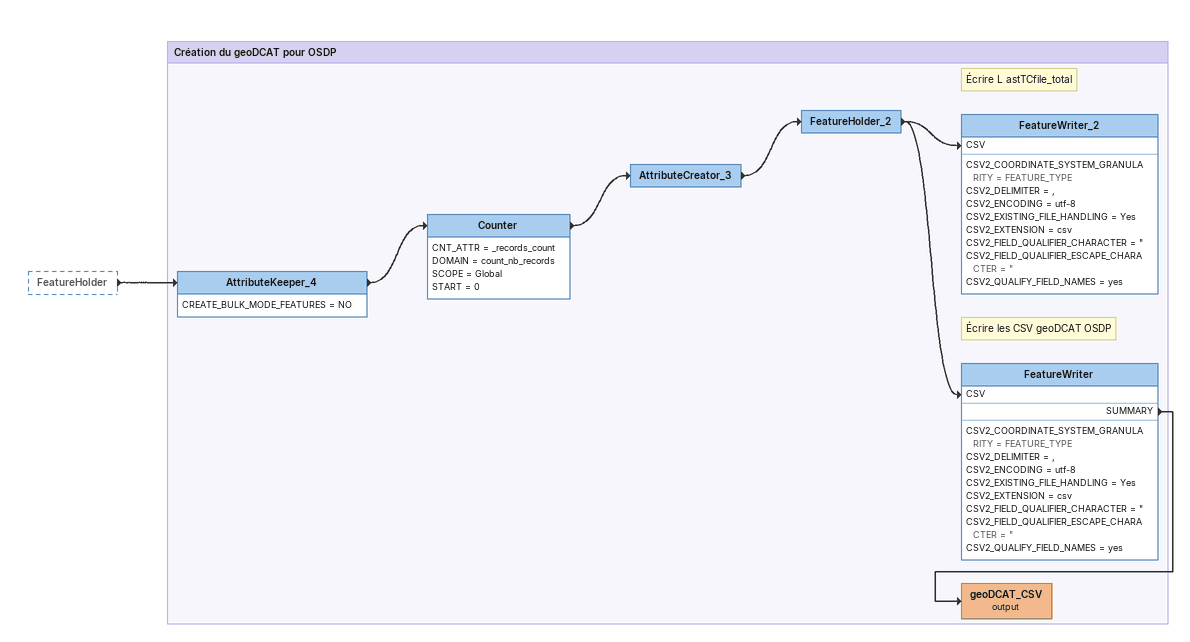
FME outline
FeatureHolder [outside]
    -> AttributeKeeper_4

Bookmark: Création du geoDCAT pour OSDP
AttributeKeeper_4
    CREATE_BULK_MODE_FEATURES = NO
    -> Counter
Counter
    CNT_ATTR = _records_count
    DOMAIN = count_nb_records
    SCOPE = Global
    START = 0
    -> AttributeCreator_3
AttributeCreator_3
    -> FeatureHolder_2
FeatureHolder_2
    -> FeatureWriter [CSV]
    -> FeatureWriter_2 [CSV]
Note: Écrire L astTCfile_total
FeatureWriter_2
    CSV2_COORDINATE_SYSTEM_GRANULARITY = FEATURE_TYPE
    CSV2_DELIMITER = ,
    CSV2_ENCODING = utf-8
    CSV2_EXISTING_FILE_HANDLING = Yes
    CSV2_EXTENSION = csv
    CSV2_FIELD_QUALIFIER_CHARACTER = "
    CSV2_FIELD_QUALIFIER_ESCAPE_CHARACTER = "
    CSV2_QUALIFY_FIELD_NAMES = yes
Note: Écrire les CSV geoDCAT OSDP
FeatureWriter
    CSV2_COORDINATE_SYSTEM_GRANULARITY = FEATURE_TYPE
    CSV2_DELIMITER = ,
    CSV2_ENCODING = utf-8
    CSV2_EXISTING_FILE_HANDLING = Yes
    CSV2_EXTENSION = csv
    CSV2_FIELD_QUALIFIER_CHARACTER = "
    CSV2_FIELD_QUALIFIER_ESCAPE_CHARACTER = "
    CSV2_QUALIFY_FIELD_NAMES = yes
    SUMMARY -> geoDCAT_CSV (output)
geoDCAT_CSV (output)
